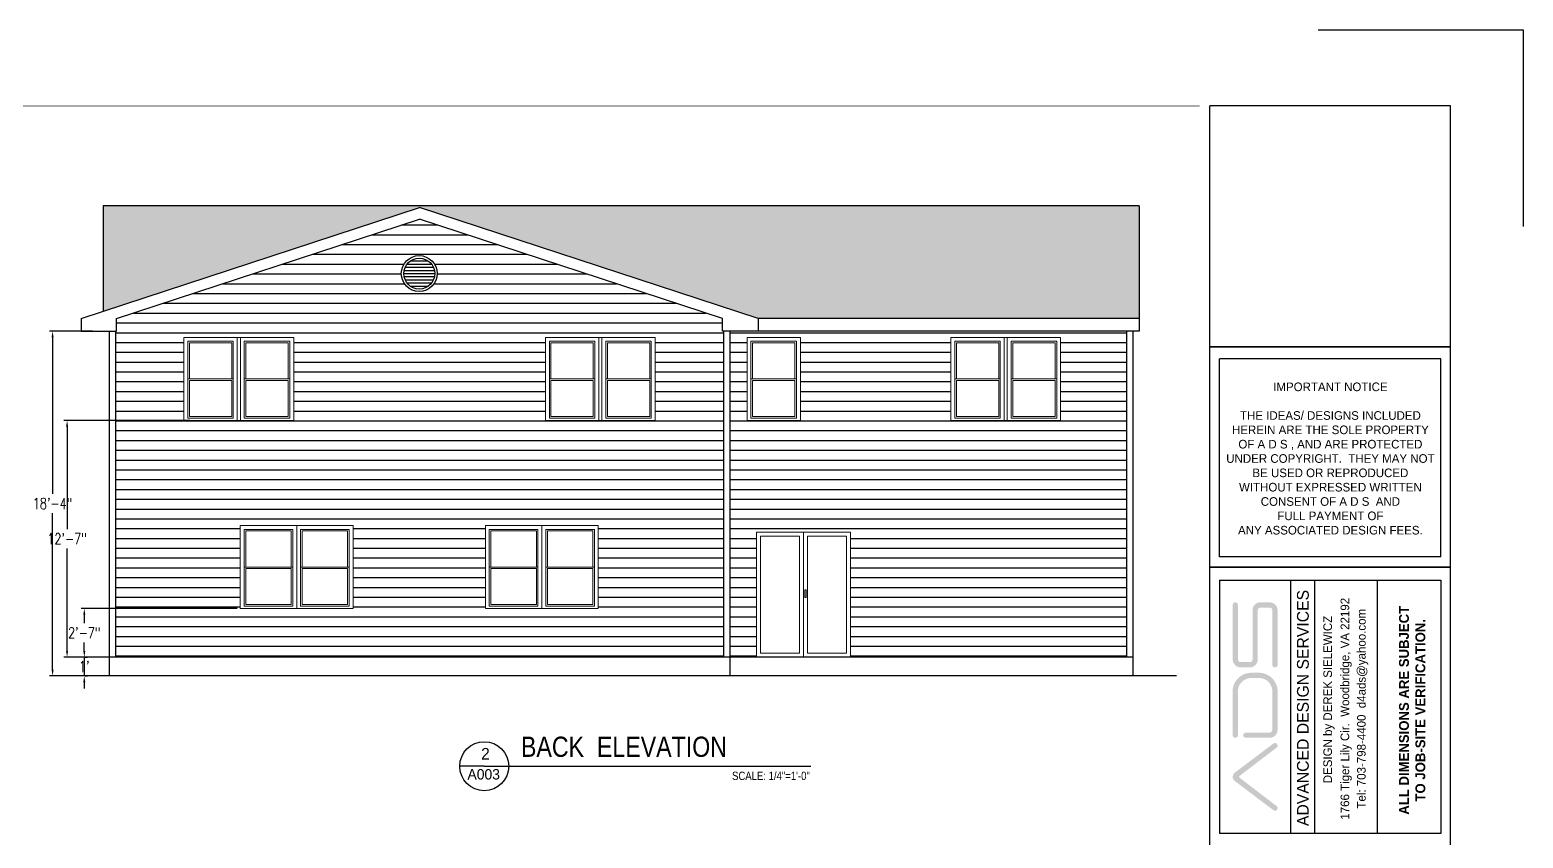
# Model space of a CAD drawing. Header units: inches. Extents: x 26998 to 46838, y -509 to 4343.
# Drawn here: x 35294 to 36247, y 3825 to 4340 of the extents above; entities that cross this region are included whole.
import ezdxf

# ---------------------------------------------------------------- set-up
doc = ezdxf.new("R2010")
doc.units = ezdxf.units.IN
doc.header["$LTSCALE"] = 0.5
doc.header["$MEASUREMENT"] = 0
doc.linetypes.add('DASHED', pattern=[0.75, 0.5, -0.25])
doc.layers.get('Defpoints').update_dxf_attribs({"color": 140})
doc.layers.add('A-Glaz', color=51, linetype='Continuous', lineweight=25)
doc.layers.add('Title Block', color=7, linetype='Continuous')
doc.styles.add('ARCH', font='arch.shx')
doc.styles.add('HS-DESIGN-PLAN', font='GOTHIC.TTF', dxfattribs={"height": 0.09375})
doc.styles.add('HS-DESIGN-TTLB', font='GOTHIC.TTF')
doc.styles.get("Standard").update_dxf_attribs({"font": 'romans.shx', "width": 0.75})
doc.dimstyles.new('STANDARD$0', dxfattribs={"dimscale": 0, "dimtxt": 3, "dimasz": 4, "dimexe": 4, "dimexo": 4, "dimgap": 1, "dimtad": 1, "dimdec": 0, "dimzin": 1, "dimdsep": 46, "dimlunit": 4, "dimtxsty": 'Standard', "dimblk1": 'OBLIQUE', "dimblk2": 'OBLIQUE', "dimsah": 1, "dimcen": 0, "dimdle": 2, "dimclrd": 8, "dimclre": 8, "dimclrt": 256, "dimadec": 5, "dimazin": 0, "dimtfac": 1, "dimtdec": 0, "dimtix": 1, "dimtmove": 2, "dimatfit": 3, "dimldrblk": 'OBLIQUE', "dimfxl": 1, "dimtolj": 1, "dimtzin": 3, "dimarcsym": 0})
pattern_1 = [(180, (26428.937, 2797.0696), (-4e-16, -6.25), [])]

# ---------------------------------------------------------------- blocks, each defined once
blk = doc.blocks.new('*D1143')
at = {"layer": 'Defpoints', "color": 0, "transparency": 16777216}
for p in [(35428.49, 3971.07), (35329.02, 3940.07), (35428.49, 3940.07)]:
    blk.add_point(p, dxfattribs=at)
at = {"layer": 'Title Block', "color": 3, "lineweight": -2, "transparency": 16777216}
for p, q in [((35426.49, 3971.07), (35327.02, 3971.07)), ((35329.02, 3967.07), (35329.02, 3961.74)), ((35329.02, 3944.07), (35329.02, 3949.4)), ((35426.49, 3940.07), (35327.02, 3940.07))]:
    blk.add_line(p, q, dxfattribs=at)
at = {"layer": 'Title Block', "color": 3, "transparency": 16777216}
for points in [[(35328.36, 3967.07), (35329.69, 3967.07), (35329.02, 3971.07)], [(35328.36, 3944.07), (35329.69, 3944.07), (35329.02, 3940.07)]]:
    blk.add_solid(points, dxfattribs=at)
at = {"layer": 'Title Block', "color": 3, "transparency": 16777216, "insert": (35329.02, 3955.57), "char_height": 7, "attachment_point": 5}
blk.add_mtext('\\A1;2\'-7"', dxfattribs=at)
blk = doc.blocks.new('*D1003')
at = {"layer": 'Defpoints', "color": 0, "transparency": 16777216}
for p in [(35398.4, 4091.07), (35318.04, 3940.07), (35398.4, 3940.07)]:
    blk.add_point(p, dxfattribs=at)
at = {"layer": 'Title Block', "color": 3, "lineweight": -2, "transparency": 16777216}
for p, q in [((35396.4, 4091.07), (35316.04, 4091.07)), ((35318.04, 4087.07), (35318.04, 4021.74)), ((35318.04, 3944.07), (35318.04, 4009.4)), ((35396.4, 3940.07), (35316.04, 3940.07))]:
    blk.add_line(p, q, dxfattribs=at)
at = {"layer": 'Title Block', "color": 3, "transparency": 16777216}
for points in [[(35317.37, 4087.07), (35318.71, 4087.07), (35318.04, 4091.07)], [(35317.37, 3944.07), (35318.71, 3944.07), (35318.04, 3940.07)]]:
    blk.add_solid(points, dxfattribs=at)
at = {"layer": 'Title Block', "color": 3, "transparency": 16777216, "insert": (35318.04, 4015.57), "char_height": 7, "attachment_point": 5}
blk.add_mtext('\\A1;12\'-7"', dxfattribs=at)
blk = doc.blocks.new('*D1144')
at = {"layer": 'Defpoints', "color": 0, "transparency": 16777216}
for p in [(35327.52, 3940.07), (35327.52, 3928.07), (35329.02, 3928.07)]:
    blk.add_point(p, dxfattribs=at)
at = {"layer": 'Title Block', "color": 3, "lineweight": -2, "transparency": 16777216}
for p, q in [((35329.02, 3944.07), (35329.02, 3948.07)), ((35329.02, 3940.07), (35329.02, 3928.07)), ((35329.52, 3940.07), (35331.02, 3940.07)), ((35329.52, 3928.07), (35331.02, 3928.07)), ((35329.02, 3924.07), (35329.02, 3920.07))]:
    blk.add_line(p, q, dxfattribs=at)
at = {"layer": 'Title Block', "color": 3, "transparency": 16777216}
for points in [[(35328.36, 3944.07), (35329.69, 3944.07), (35329.02, 3940.07)], [(35328.36, 3924.07), (35329.69, 3924.07), (35329.02, 3928.07)]]:
    blk.add_solid(points, dxfattribs=at)
at = {"layer": 'Title Block', "color": 3, "transparency": 16777216, "insert": (35329.02, 3934.07), "char_height": 7, "attachment_point": 5}
blk.add_mtext("\\A1;1'", dxfattribs=at)
blk = doc.blocks.new('*D1004')
at = {"layer": 'Defpoints', "color": 0, "transparency": 16777216}
for p in [(35336.27, 4148.07), (35308.8, 3928.07), (35338.8, 3928.07)]:
    blk.add_point(p, dxfattribs=at)
at = {"layer": 'Title Block', "color": 3, "lineweight": -2, "transparency": 16777216}
for p, q in [((35334.27, 4148.07), (35306.8, 4148.07)), ((35308.8, 4144.07), (35308.8, 4044.24)), ((35308.8, 3932.07), (35308.8, 4031.9)), ((35336.8, 3928.07), (35306.8, 3928.07))]:
    blk.add_line(p, q, dxfattribs=at)
at = {"layer": 'Title Block', "color": 3, "transparency": 16777216}
for points in [[(35308.13, 4144.07), (35309.46, 4144.07), (35308.8, 4148.07)], [(35308.13, 3932.07), (35309.46, 3932.07), (35308.8, 3928.07)]]:
    blk.add_solid(points, dxfattribs=at)
at = {"layer": 'Title Block', "color": 3, "transparency": 16777216, "insert": (35308.8, 4038.07), "char_height": 7, "attachment_point": 5}
blk.add_mtext('\\A1;18\'-4"', dxfattribs=at)

msp = doc.modelspace()

# ---------------------------------------------------------------- hatches: boundary and pattern name
h = msp.add_hatch()
h.set_pattern_fill('AR-RSHKE', color=15, scale=0.6)
h.set_pattern_definition([(0, (26429.337, 4156.676), (15.3, 7.2), [3.6, -3, 4.2, -1.8, 5.4, -2.4]), (0, (26432.937, 4156.976), (15.3, 7.2), [3, -11.4, 2.4, -3.6]), (0, (26440.137, 4156.226), (15.3, 7.2), [1.8, -18.6]), (90, (26429.337, 4156.676), (-5.1, 7.2), [6.9, -21.9]), (90, (26432.937, 4156.676), (-5.1, 7.2), [6.75, -22.05]), (90, (26435.937, 4156.676), (-5.1, 7.2), [6.3, -22.5]), (90, (26440.137, 4156.226), (-5.1, 7.2), [6.9, -21.9]), (90, (26441.937, 4156.226), (-5.1, 7.2), [6.9, -21.9]), (90, (26447.337, 4156.676), (-5.1, 7.2), [6.6, -22.2])])
h.paths.add_polyline_path([(35542.8883979, 4227.0403549), (35758.7883979, 4156.0707484), (36001.7883979, 4156.0707484), (36001.7883979, 4228.0707484), (35340.9883979, 4228.0707484), (35340.9883979, 4160.6727608)])
h = msp.add_hatch()
h.set_pattern_fill('ANSI31', color=256, scale=16, angle=135)
h.set_pattern_definition([(180, (22468.4385, -2375.184), (-2e-16, -2), [])])
h.paths.add_polyline_path([(35552.5444193, 4184.7796041, 1), (35532.835055, 4184.7796041, 1)])
at = {"layer": 'Title Block', "linetype": 'DASHED'}
h = msp.add_hatch(dxfattribs=at)
h.set_pattern_fill('ANSI31', color=253, scale=50, angle=135)
h.set_pattern_definition(pattern_1)
h.paths.add_polyline_path([(35736.7883979, 4148.0707484), (35736.1596711, 4148.0707484), (35736.1596711, 4156.0581846), (35542.8883979, 4219.5893852), (35349.6171247, 4156.0581846), (35349.6171247, 4148.0707484), (35348.9883979, 4148.0707484), (35348.9883979, 3940.0707484), (35736.7883979, 3940.0707484)])
h.paths.add_polyline_path([(35656.878763, 4024.0707484), (35656.878763, 3971.0707484), (35620.878763, 3971.0707484), (35584.878763, 3971.0707484), (35584.878763, 4024.0707484), (35620.878763, 4024.0707484)], flags=16)
h.paths.add_polyline_path([(35623.378763, 4021.5707484), (35654.378763, 4021.5707484), (35654.378763, 3997.5707484), (35654.378763, 3972.5707484), (35623.378763, 3972.5707484), (35623.378763, 3997.5707484)], flags=0)
h.paths.add_polyline_path([(35618.378763, 4021.5707484), (35618.378763, 3997.5707484), (35618.378763, 3972.5707484), (35587.378763, 3972.5707484), (35587.378763, 3997.5707484), (35587.378763, 4021.5707484)], flags=0)
h.paths.add_polyline_path([(35624.378763, 4020.5707484), (35653.378763, 4020.5707484), (35653.378763, 3997.5707484), (35624.378763, 3997.5707484)], flags=0)
h.paths.add_polyline_path([(35617.378763, 4020.5707484), (35617.378763, 3997.5707484), (35588.378763, 3997.5707484), (35588.378763, 4020.5707484)], flags=0)
h.paths.add_polyline_path([(35623.2007551, 4091.0707484), (35623.2007551, 4144.0707484), (35657.2007551, 4144.0707484), (35659.2007551, 4144.0707484), (35693.2007551, 4144.0707484), (35693.2007551, 4091.0707484), (35659.2007551, 4091.0707484), (35657.2007551, 4091.0707484)], flags=16)
h.paths.add_polyline_path([(35625.7007551, 4092.5707484), (35625.7007551, 4117.5707484), (35625.7007551, 4141.5707484), (35654.7007551, 4141.5707484), (35654.7007551, 4117.5707484), (35654.7007551, 4092.5707484)], flags=0)
h.paths.add_polyline_path([(35626.7007551, 4093.5707484), (35626.7007551, 4116.5707484), (35653.7007551, 4116.5707484), (35653.7007551, 4093.5707484)], flags=0)
h.paths.add_polyline_path([(35624.378763, 3996.5707484), (35653.378763, 3996.5707484), (35653.378763, 3973.5707484), (35624.378763, 3973.5707484)], flags=0)
h.paths.add_polyline_path([(35617.378763, 3996.5707484), (35617.378763, 3973.5707484), (35588.378763, 3973.5707484), (35588.378763, 3996.5707484)], flags=0)
h.paths.add_polyline_path([(35661.7007551, 4092.5707484), (35661.7007551, 4117.5707484), (35661.7007551, 4141.5707484), (35690.7007551, 4141.5707484), (35690.7007551, 4117.5707484), (35690.7007551, 4092.5707484)], flags=0)
h.paths.add_polyline_path([(35662.7007551, 4093.5707484), (35662.7007551, 4116.5707484), (35689.7007551, 4116.5707484), (35689.7007551, 4093.5707484)], flags=0)
h.paths.add_polyline_path([(35626.7007551, 4117.5707484), (35626.7007551, 4140.5707484), (35653.7007551, 4140.5707484), (35653.7007551, 4117.5707484)], flags=0)
h.paths.add_polyline_path([(35662.7007551, 4117.5707484), (35662.7007551, 4140.5707484), (35689.7007551, 4140.5707484), (35689.7007551, 4117.5707484)], flags=0)
h.paths.add_polyline_path([(35500.4883979, 4024.0707484), (35500.4883979, 3971.0707484), (35464.4883979, 3971.0707484), (35428.4883979, 3971.0707484), (35428.4883979, 4024.0707484), (35464.4883979, 4024.0707484)], flags=16)
h.paths.add_polyline_path([(35497.9883979, 4021.5707484), (35497.9883979, 3997.5707484), (35497.9883979, 3972.5707484), (35466.9883979, 3972.5707484), (35466.9883979, 3997.5707484), (35466.9883979, 4021.5707484)], flags=0)
h.paths.add_polyline_path([(35496.9883979, 4020.5707484), (35496.9883979, 3997.5707484), (35467.9883979, 3997.5707484), (35467.9883979, 4020.5707484)], flags=0)
h.paths.add_polyline_path([(35496.9883979, 3996.5707484), (35496.9883979, 3973.5707484), (35467.9883979, 3973.5707484), (35467.9883979, 3996.5707484)], flags=0)
h.paths.add_polyline_path([(35531.235055, 4184.7796041, -1), (35554.1444193, 4184.7796041, -1)], flags=16)
h.paths.add_polyline_path([(35532.835055, 4184.7796041, -1), (35552.5444193, 4184.7796041, -1)], flags=0)
h.paths.add_polyline_path([(35461.9883979, 4021.5707484), (35461.9883979, 3997.5707484), (35461.9883979, 3972.5707484), (35430.9883979, 3972.5707484), (35430.9883979, 3997.5707484), (35430.9883979, 4021.5707484)], flags=0)
h.paths.add_polyline_path([(35460.9883979, 4020.5707484), (35460.9883979, 3997.5707484), (35431.9883979, 3997.5707484), (35431.9883979, 4020.5707484)], flags=0)
h.paths.add_polyline_path([(35462.5760407, 4091.0707484), (35428.5760407, 4091.0707484), (35426.5760407, 4091.0707484), (35392.5760407, 4091.0707484), (35392.5760407, 4144.0707484), (35426.5760407, 4144.0707484), (35428.5760407, 4144.0707484), (35462.5760407, 4144.0707484)], flags=16)
h.paths.add_polyline_path([(35460.0760407, 4092.5707484), (35431.0760407, 4092.5707484), (35431.0760407, 4117.5707484), (35431.0760407, 4141.5707484), (35460.0760407, 4141.5707484), (35460.0760407, 4117.5707484)], flags=0)
h.paths.add_polyline_path([(35459.0760407, 4093.5707484), (35432.0760407, 4093.5707484), (35432.0760407, 4116.5707484), (35459.0760407, 4116.5707484)], flags=0)
h.paths.add_polyline_path([(35460.9883979, 3996.5707484), (35460.9883979, 3973.5707484), (35431.9883979, 3973.5707484), (35431.9883979, 3996.5707484)], flags=0)
h.paths.add_polyline_path([(35432.0760407, 4117.5707484), (35432.0760407, 4140.5707484), (35459.0760407, 4140.5707484), (35459.0760407, 4117.5707484)], flags=0)
h.paths.add_polyline_path([(35424.0760407, 4092.5707484), (35395.0760407, 4092.5707484), (35395.0760407, 4117.5707484), (35395.0760407, 4141.5707484), (35424.0760407, 4141.5707484), (35424.0760407, 4117.5707484)], flags=0)
h.paths.add_polyline_path([(35423.0760407, 4093.5707484), (35396.0760407, 4093.5707484), (35396.0760407, 4116.5707484), (35423.0760407, 4116.5707484)], flags=0)
h.paths.add_polyline_path([(35396.0760407, 4117.5707484), (35396.0760407, 4140.5707484), (35423.0760407, 4140.5707484), (35423.0760407, 4117.5707484)], flags=0)
h = msp.add_hatch(dxfattribs=at)
h.set_pattern_fill('ANSI31', color=253, scale=50, angle=135)
h.set_pattern_definition(pattern_1)
h.paths.add_polyline_path([(35993.7883979, 4148.0707484), (35758.7883979, 4148.0707484), (35740.7883979, 4148.0707484), (35740.7883979, 4048.0707484), (35740.7883979, 3940.0707484), (35757.7883979, 3940.0707484), (35757.7883979, 4019.7483682), (35787.7883979, 4019.7483682), (35817.7883979, 4019.7483682), (35817.7883979, 3940.0707484), (35993.7883979, 3940.0707484)])
h.paths.add_polyline_path([(35881.7883979, 4091.0707484), (35881.7883979, 4144.0707484), (35915.7883979, 4144.0707484), (35917.7883979, 4144.0707484), (35951.7883979, 4144.0707484), (35951.7883979, 4091.0707484), (35917.7883979, 4091.0707484), (35915.7883979, 4091.0707484)], flags=16)
h.paths.add_polyline_path([(35884.2883979, 4092.5707484), (35884.2883979, 4117.5707484), (35884.2883979, 4141.5707484), (35913.2883979, 4141.5707484), (35913.2883979, 4117.5707484), (35913.2883979, 4092.5707484)], flags=0)
h.paths.add_polyline_path([(35885.2883979, 4093.5707484), (35885.2883979, 4116.5707484), (35912.2883979, 4116.5707484), (35912.2883979, 4093.5707484)], flags=0)
h.paths.add_polyline_path([(35920.2883979, 4092.5707484), (35920.2883979, 4117.5707484), (35920.2883979, 4141.5707484), (35949.2883979, 4141.5707484), (35949.2883979, 4117.5707484), (35949.2883979, 4092.5707484)], flags=0)
h.paths.add_polyline_path([(35921.2883979, 4093.5707484), (35921.2883979, 4116.5707484), (35948.2883979, 4116.5707484), (35948.2883979, 4093.5707484)], flags=0)
h.paths.add_polyline_path([(35885.2883979, 4117.5707484), (35885.2883979, 4140.5707484), (35912.2883979, 4140.5707484), (35912.2883979, 4117.5707484)], flags=0)
h.paths.add_polyline_path([(35921.2883979, 4117.5707484), (35921.2883979, 4140.5707484), (35948.2883979, 4140.5707484), (35948.2883979, 4117.5707484)], flags=0)
h.paths.add_polyline_path([(35785.7883979, 4091.0707484), (35751.7883979, 4091.0707484), (35751.7883979, 4144.0707484), (35785.7883979, 4144.0707484)], flags=16)
h.paths.add_polyline_path([(35783.2883979, 4092.5707484), (35754.2883979, 4092.5707484), (35754.2883979, 4117.5707484), (35754.2883979, 4141.5707484), (35783.2883979, 4141.5707484), (35783.2883979, 4117.5707484)], flags=0)
h.paths.add_polyline_path([(35782.2883979, 4093.5707484), (35755.2883979, 4093.5707484), (35755.2883979, 4116.5707484), (35782.2883979, 4116.5707484)], flags=0)
h.paths.add_polyline_path([(35755.2883979, 4117.5707484), (35755.2883979, 4140.5707484), (35782.2883979, 4140.5707484), (35782.2883979, 4117.5707484)], flags=0)
at = {"layer": 'Title Block'}
h = msp.add_hatch(color=256, dxfattribs=at)
h.paths.add_polyline_path([(36089.4782767, 3882.2702663, 0.1912949762), (36090.1462568, 3883.3052721), (36090.1462568, 3883.9523184, 0.1065363828), (36089.8676629, 3884.597938, 0.1989123674), (36088.7844716, 3885.2747076), (36088.2337963, 3885.2747076, 0.1139636446), (36087.5399912, 3884.9873242), (36062.9602179, 3866.409196, 0.5149988252), (36062.9602179, 3860.9750802), (36087.5399912, 3842.396952, 0.1139636446), (36088.2337963, 3842.1095685), (36088.7844716, 3842.1095685, 0.1989123674), (36089.8676629, 3842.7863382, 0.1065363829), (36090.1462568, 3843.4319578), (36090.1462568, 3844.0790041, 0.1912949762), (36089.4782767, 3845.1140099), (36066.0638488, 3862.9984788, -0.5343557179), (36066.0638488, 3864.3857974)])
h.paths.add_polyline_path([(36085.1399062, 3888.6122747, 0.4142135624), (36090.1462568, 3893.6186254), (36090.1462568, 3916.7583619, 0.440849221), (36078.464772, 3930.1086303), (36073.2424211, 3930.1086303, 0.440849221), (36061.5609363, 3916.7583619), (36061.5609363, 3890.2810583, 0.4142135624), (36063.2297198, 3888.6122747, 0.4142135624), (36064.8985034, 3890.2810583), (36064.8985034, 3916.7583619, -0.4500136067), (36073.2424211, 3926.7710632), (36078.464772, 3926.7710632, -0.4500136067), (36086.8086897, 3916.7583619), (36086.8086897, 3893.6186254, -0.4142135624), (36085.1399062, 3891.9498418), (36069.904854, 3891.9498418, 0.4142135624), (36068.2360705, 3890.2810583, 0.4142135624), (36069.904854, 3888.6122747)])
h.paths.add_polyline_path([(36074.184813, 3938.5503304, -0.4142135624), (36072.5160295, 3936.8815469), (36066.5672869, 3936.8815469, -0.4142135624), (36064.8985034, 3938.5503304), (36064.8985034, 3973.3715518, 0.4142135624), (36063.2297198, 3975.0403354, 0.4142135624), (36061.5609363, 3973.3715518), (36061.5609363, 3938.5503304, 0.4142135624), (36066.5672869, 3933.5439798), (36072.5160295, 3933.5439798, 0.4142135624), (36077.5223801, 3938.5503304), (36077.5223801, 3970.0339847, -0.4142135624), (36079.1911636, 3971.7027683), (36085.1399062, 3971.7027683, -0.4142135624), (36086.8086897, 3970.0339847), (36086.8086897, 3935.2127634, 0.4142135624), (36088.4774733, 3933.5439798, 0.4142135624), (36090.1462568, 3935.2127634), (36090.1462568, 3970.0339847, 0.4142135624), (36085.1399062, 3975.0403354), (36079.1911636, 3975.0403354, 0.4142135624), (36074.184813, 3970.0339847)])
h = msp.add_hatch(color=256, dxfattribs=at)
h.paths.add_polyline_path([(36089.4782767, 3882.2702663, 0.1912949762), (36090.1462568, 3883.3052721), (36090.1462568, 3883.9523184, 0.1065363828), (36089.8676629, 3884.597938, 0.1989123674), (36088.7844716, 3885.2747076), (36088.2337963, 3885.2747076, 0.1139636446), (36087.5399912, 3884.9873242), (36062.9602179, 3866.409196, 0.5149988252), (36062.9602179, 3860.9750802), (36087.5399912, 3842.396952, 0.1139636446), (36088.2337963, 3842.1095685), (36088.7844716, 3842.1095685, 0.1989123674), (36089.8676629, 3842.7863382, 0.1065363829), (36090.1462568, 3843.4319578), (36090.1462568, 3844.0790041, 0.1912949762), (36089.4782767, 3845.1140099), (36066.0638488, 3862.9984788, -0.5343557179), (36066.0638488, 3864.3857974)])
h.paths.add_polyline_path([(36085.1399062, 3888.6122747, 0.4142135624), (36090.1462568, 3893.6186254), (36090.1462568, 3916.7583619, 0.440849221), (36078.464772, 3930.1086303), (36073.2424211, 3930.1086303, 0.440849221), (36061.5609363, 3916.7583619), (36061.5609363, 3890.2810583, 0.4142135624), (36063.2297198, 3888.6122747, 0.4142135624), (36064.8985034, 3890.2810583), (36064.8985034, 3916.7583619, -0.4500136067), (36073.2424211, 3926.7710632), (36078.464772, 3926.7710632, -0.4500136067), (36086.8086897, 3916.7583619), (36086.8086897, 3893.6186254, -0.4142135624), (36085.1399062, 3891.9498418), (36069.904854, 3891.9498418, 0.4142135624), (36068.2360705, 3890.2810583, 0.4142135624), (36069.904854, 3888.6122747)])
h.paths.add_polyline_path([(36074.184813, 3938.5503304, -0.4142135624), (36072.5160295, 3936.8815469), (36066.5672869, 3936.8815469, -0.4142135624), (36064.8985034, 3938.5503304), (36064.8985034, 3973.3715518, 0.4142135624), (36063.2297198, 3975.0403354, 0.4142135624), (36061.5609363, 3973.3715518), (36061.5609363, 3938.5503304, 0.4142135624), (36066.5672869, 3933.5439798), (36072.5160295, 3933.5439798, 0.4142135624), (36077.5223801, 3938.5503304), (36077.5223801, 3970.0339847, -0.4142135624), (36079.1911636, 3971.7027683), (36085.1399062, 3971.7027683, -0.4142135624), (36086.8086897, 3970.0339847), (36086.8086897, 3935.2127634, 0.4142135624), (36088.4774733, 3933.5439798, 0.4142135624), (36090.1462568, 3935.2127634), (36090.1462568, 3970.0339847, 0.4142135624), (36085.1399062, 3975.0403354), (36079.1911636, 3975.0403354, 0.4142135624), (36074.184813, 3970.0339847)])

# ---------------------------------------------------------------- linework, layer by layer
for p, q in [((35326.9883979, 4156.0707484), (35542.8883979, 4227.0403549)), ((36001.7883979, 4228.0707484), (35340.9883979, 4228.0707484)), ((35340.9883979, 4228.0707484), (35340.9883979, 4160.6727608)), ((35349.6171247, 4156.0581846), (35542.8883979, 4219.5893852)), ((35758.7883979, 4156.0707484), (35542.8883979, 4227.0403549)), ((35736.1596711, 4156.0581846), (35542.8883979, 4219.5893852)), ((36001.7883979, 4228.0707484), (36001.7883979, 4148.0707484)), ((35326.9883979, 4156.0707484), (35326.9883979, 4148.0707484)), ((35349.6171247, 4148.0707484), (35349.6171247, 4156.0456208)), ((35736.1596711, 4148.0707484), (35736.1596711, 4156.0456208)), ((36001.7883979, 4156.0707484), (35758.7883979, 4156.0707484)), ((35758.7883979, 4156.0707484), (35758.7883979, 4148.0707484)), ((35326.9883979, 4148.0707484), (35349.6171247, 4148.0707484)), ((35344.9883979, 4148.0707484), (35344.9883979, 3928.0707484)), ((35348.9883979, 4148.0707484), (35348.9883979, 3940.0707484)), ((35758.7883979, 4148.0707484), (35736.1596711, 4148.0707484)), ((35736.7883979, 4148.0707484), (35736.7883979, 3940.0707484)), ((35740.7883979, 4148.0707484), (35740.7883979, 3928.0707484)), ((35740.7883979, 4148.0707484), (35740.7883979, 4048.0707484)), ((36001.7883979, 4148.0707484), (35758.7883979, 4148.0707484)), ((35993.7883979, 4148.0707484), (35993.7883979, 3940.0707484)), ((35997.7883979, 4148.0707484), (35997.7883979, 3928.0707484)), ((35997.7883979, 3940.0707484), (35344.9883979, 3940.0707484)), ((36025.7858748, 3928.0707484), (35324.4873386, 3928.0707484)), ((35584.1607005, 3870.4795961), (35568.530312, 3870.4795961)), ((35584.1607005, 3870.4795961), (35568.530312, 3870.4795961)), ((35584.1607005, 3870.4795961), (35792.356867, 3870.4795961)), ((35584.1607005, 3870.4795961), (35792.356867, 3870.4795961))]:
    msp.add_line(p, q)
msp.add_lwpolyline([(34545.483428, 4291.6919129, 0.5, 0.5, 0), (36040.5426627, 4291.6919129, 0, 0, 0), (36040.5426627, 3165.2426914, 0.5, 0.5, 0), (34545.483428, 3165.2426914, 0.5, 0.5, 0)], format="xyseb")
for centre, radius in [((35542.6897371, 4184.7796041), 11.4546822), ((35542.6897371, 4184.7796041), 9.8546822), ((35584.1607005, 3870.4795961), 15.6303885), ((35584.1607005, 3870.4795961), 15.6303885)]:
    msp.add_circle(centre, radius)
at = {"layer": 'A-Glaz', "lineweight": 9}
for p, q in [((35426.5760407, 4144.0707484), (35392.5760407, 4144.0707484)), ((35392.5760407, 4144.0707484), (35426.5760407, 4144.0707484)), ((35392.5760407, 4144.0707484), (35426.5760407, 4144.0707484)), ((35392.5760407, 4091.0707484), (35392.5760407, 4144.0707484)), ((35426.5760407, 4144.0707484), (35426.5760407, 4091.0707484)), ((35426.5760407, 4144.0707484), (35428.5760407, 4144.0707484)), ((35462.5760407, 4144.0707484), (35428.5760407, 4144.0707484)), ((35428.5760407, 4144.0707484), (35462.5760407, 4144.0707484)), ((35428.5760407, 4144.0707484), (35462.5760407, 4144.0707484)), ((35428.5760407, 4091.0707484), (35428.5760407, 4144.0707484)), ((35462.5760407, 4144.0707484), (35462.5760407, 4091.0707484)), ((35657.2007551, 4144.0707484), (35623.2007551, 4144.0707484)), ((35623.2007551, 4144.0707484), (35657.2007551, 4144.0707484)), ((35623.2007551, 4144.0707484), (35657.2007551, 4144.0707484)), ((35623.2007551, 4091.0707484), (35623.2007551, 4144.0707484)), ((35657.2007551, 4144.0707484), (35657.2007551, 4091.0707484)), ((35657.2007551, 4144.0707484), (35659.2007551, 4144.0707484)), ((35693.2007551, 4144.0707484), (35659.2007551, 4144.0707484)), ((35659.2007551, 4144.0707484), (35693.2007551, 4144.0707484)), ((35659.2007551, 4144.0707484), (35693.2007551, 4144.0707484)), ((35659.2007551, 4091.0707484), (35659.2007551, 4144.0707484)), ((35693.2007551, 4144.0707484), (35693.2007551, 4091.0707484)), ((35785.7883979, 4144.0707484), (35751.7883979, 4144.0707484)), ((35751.7883979, 4144.0707484), (35785.7883979, 4144.0707484)), ((35751.7883979, 4144.0707484), (35785.7883979, 4144.0707484)), ((35751.7883979, 4091.0707484), (35751.7883979, 4144.0707484)), ((35785.7883979, 4144.0707484), (35785.7883979, 4091.0707484)), ((35915.7883979, 4144.0707484), (35881.7883979, 4144.0707484)), ((35881.7883979, 4144.0707484), (35915.7883979, 4144.0707484)), ((35881.7883979, 4144.0707484), (35915.7883979, 4144.0707484)), ((35881.7883979, 4091.0707484), (35881.7883979, 4144.0707484)), ((35915.7883979, 4144.0707484), (35915.7883979, 4091.0707484)), ((35915.7883979, 4144.0707484), (35917.7883979, 4144.0707484)), ((35951.7883979, 4144.0707484), (35917.7883979, 4144.0707484)), ((35917.7883979, 4144.0707484), (35951.7883979, 4144.0707484)), ((35917.7883979, 4144.0707484), (35951.7883979, 4144.0707484)), ((35917.7883979, 4091.0707484), (35917.7883979, 4144.0707484)), ((35951.7883979, 4144.0707484), (35951.7883979, 4091.0707484)), ((35424.0760407, 4141.5707484), (35395.0760407, 4141.5707484)), ((35395.0760407, 4117.5707484), (35395.0760407, 4141.5707484)), ((35396.0760407, 4140.5707484), (35396.0760407, 4117.5707484)), ((35396.0760407, 4140.5707484), (35423.0760407, 4140.5707484)), ((35423.0760407, 4140.5707484), (35423.0760407, 4117.5707484)), ((35424.0760407, 4117.5707484), (35424.0760407, 4141.5707484)), ((35460.0760407, 4141.5707484), (35431.0760407, 4141.5707484)), ((35431.0760407, 4117.5707484), (35431.0760407, 4141.5707484)), ((35432.0760407, 4140.5707484), (35432.0760407, 4117.5707484)), ((35432.0760407, 4140.5707484), (35459.0760407, 4140.5707484)), ((35459.0760407, 4140.5707484), (35459.0760407, 4117.5707484)), ((35460.0760407, 4117.5707484), (35460.0760407, 4141.5707484)), ((35654.7007551, 4141.5707484), (35625.7007551, 4141.5707484)), ((35625.7007551, 4117.5707484), (35625.7007551, 4141.5707484)), ((35626.7007551, 4140.5707484), (35626.7007551, 4117.5707484)), ((35626.7007551, 4140.5707484), (35653.7007551, 4140.5707484)), ((35653.7007551, 4140.5707484), (35653.7007551, 4117.5707484)), ((35654.7007551, 4117.5707484), (35654.7007551, 4141.5707484)), ((35690.7007551, 4141.5707484), (35661.7007551, 4141.5707484)), ((35661.7007551, 4117.5707484), (35661.7007551, 4141.5707484)), ((35662.7007551, 4140.5707484), (35662.7007551, 4117.5707484)), ((35662.7007551, 4140.5707484), (35689.7007551, 4140.5707484)), ((35689.7007551, 4140.5707484), (35689.7007551, 4117.5707484)), ((35690.7007551, 4117.5707484), (35690.7007551, 4141.5707484)), ((35783.2883979, 4141.5707484), (35754.2883979, 4141.5707484)), ((35754.2883979, 4117.5707484), (35754.2883979, 4141.5707484)), ((35755.2883979, 4140.5707484), (35755.2883979, 4117.5707484)), ((35755.2883979, 4140.5707484), (35782.2883979, 4140.5707484)), ((35782.2883979, 4140.5707484), (35782.2883979, 4117.5707484)), ((35783.2883979, 4117.5707484), (35783.2883979, 4141.5707484)), ((35913.2883979, 4141.5707484), (35884.2883979, 4141.5707484)), ((35884.2883979, 4117.5707484), (35884.2883979, 4141.5707484)), ((35885.2883979, 4140.5707484), (35885.2883979, 4117.5707484)), ((35885.2883979, 4140.5707484), (35912.2883979, 4140.5707484)), ((35912.2883979, 4140.5707484), (35912.2883979, 4117.5707484)), ((35913.2883979, 4117.5707484), (35913.2883979, 4141.5707484)), ((35949.2883979, 4141.5707484), (35920.2883979, 4141.5707484)), ((35920.2883979, 4117.5707484), (35920.2883979, 4141.5707484)), ((35921.2883979, 4140.5707484), (35921.2883979, 4117.5707484)), ((35921.2883979, 4140.5707484), (35948.2883979, 4140.5707484)), ((35948.2883979, 4140.5707484), (35948.2883979, 4117.5707484)), ((35949.2883979, 4117.5707484), (35949.2883979, 4141.5707484)), ((35395.0760407, 4117.5707484), (35395.0760407, 4092.5707484)), ((35395.0760407, 4117.5707484), (35424.0760407, 4117.5707484)), ((35396.0760407, 4116.5707484), (35396.0760407, 4093.5707484)), ((35396.0760407, 4116.5707484), (35423.0760407, 4116.5707484)), ((35423.0760407, 4093.5707484), (35423.0760407, 4116.5707484)), ((35424.0760407, 4092.5707484), (35424.0760407, 4117.5707484)), ((35431.0760407, 4117.5707484), (35431.0760407, 4092.5707484)), ((35431.0760407, 4117.5707484), (35460.0760407, 4117.5707484)), ((35432.0760407, 4116.5707484), (35432.0760407, 4093.5707484)), ((35432.0760407, 4116.5707484), (35459.0760407, 4116.5707484)), ((35459.0760407, 4093.5707484), (35459.0760407, 4116.5707484)), ((35460.0760407, 4092.5707484), (35460.0760407, 4117.5707484)), ((35625.7007551, 4117.5707484), (35625.7007551, 4092.5707484)), ((35625.7007551, 4117.5707484), (35654.7007551, 4117.5707484)), ((35626.7007551, 4116.5707484), (35626.7007551, 4093.5707484)), ((35626.7007551, 4116.5707484), (35653.7007551, 4116.5707484)), ((35653.7007551, 4093.5707484), (35653.7007551, 4116.5707484)), ((35654.7007551, 4092.5707484), (35654.7007551, 4117.5707484)), ((35661.7007551, 4117.5707484), (35661.7007551, 4092.5707484)), ((35661.7007551, 4117.5707484), (35690.7007551, 4117.5707484)), ((35662.7007551, 4116.5707484), (35662.7007551, 4093.5707484)), ((35662.7007551, 4116.5707484), (35689.7007551, 4116.5707484)), ((35689.7007551, 4093.5707484), (35689.7007551, 4116.5707484)), ((35690.7007551, 4092.5707484), (35690.7007551, 4117.5707484)), ((35754.2883979, 4117.5707484), (35754.2883979, 4092.5707484)), ((35754.2883979, 4117.5707484), (35783.2883979, 4117.5707484)), ((35755.2883979, 4116.5707484), (35755.2883979, 4093.5707484)), ((35755.2883979, 4116.5707484), (35782.2883979, 4116.5707484)), ((35782.2883979, 4093.5707484), (35782.2883979, 4116.5707484)), ((35783.2883979, 4092.5707484), (35783.2883979, 4117.5707484)), ((35884.2883979, 4117.5707484), (35884.2883979, 4092.5707484)), ((35884.2883979, 4117.5707484), (35913.2883979, 4117.5707484)), ((35885.2883979, 4116.5707484), (35885.2883979, 4093.5707484)), ((35885.2883979, 4116.5707484), (35912.2883979, 4116.5707484)), ((35912.2883979, 4093.5707484), (35912.2883979, 4116.5707484)), ((35913.2883979, 4092.5707484), (35913.2883979, 4117.5707484)), ((35920.2883979, 4117.5707484), (35920.2883979, 4092.5707484)), ((35920.2883979, 4117.5707484), (35949.2883979, 4117.5707484)), ((35921.2883979, 4116.5707484), (35921.2883979, 4093.5707484)), ((35921.2883979, 4116.5707484), (35948.2883979, 4116.5707484)), ((35948.2883979, 4093.5707484), (35948.2883979, 4116.5707484)), ((35949.2883979, 4092.5707484), (35949.2883979, 4117.5707484)), ((35392.5760407, 4091.0707484), (35426.5760407, 4091.0707484)), ((35426.5760407, 4091.0707484), (35392.5760407, 4091.0707484)), ((35392.5760407, 4091.0707484), (35426.5760407, 4091.0707484)), ((35426.5760407, 4091.0707484), (35392.5760407, 4091.0707484)), ((35395.0760407, 4092.5707484), (35424.0760407, 4092.5707484)), ((35396.0760407, 4093.5707484), (35423.0760407, 4093.5707484)), ((35426.5760407, 4091.0707484), (35428.5760407, 4091.0707484)), ((35428.5760407, 4091.0707484), (35462.5760407, 4091.0707484)), ((35462.5760407, 4091.0707484), (35428.5760407, 4091.0707484)), ((35428.5760407, 4091.0707484), (35462.5760407, 4091.0707484)), ((35462.5760407, 4091.0707484), (35428.5760407, 4091.0707484)), ((35431.0760407, 4092.5707484), (35460.0760407, 4092.5707484)), ((35432.0760407, 4093.5707484), (35459.0760407, 4093.5707484)), ((35623.2007551, 4091.0707484), (35657.2007551, 4091.0707484)), ((35657.2007551, 4091.0707484), (35623.2007551, 4091.0707484)), ((35623.2007551, 4091.0707484), (35657.2007551, 4091.0707484)), ((35657.2007551, 4091.0707484), (35623.2007551, 4091.0707484)), ((35625.7007551, 4092.5707484), (35654.7007551, 4092.5707484)), ((35626.7007551, 4093.5707484), (35653.7007551, 4093.5707484)), ((35657.2007551, 4091.0707484), (35659.2007551, 4091.0707484)), ((35659.2007551, 4091.0707484), (35693.2007551, 4091.0707484)), ((35693.2007551, 4091.0707484), (35659.2007551, 4091.0707484)), ((35659.2007551, 4091.0707484), (35693.2007551, 4091.0707484)), ((35693.2007551, 4091.0707484), (35659.2007551, 4091.0707484)), ((35661.7007551, 4092.5707484), (35690.7007551, 4092.5707484)), ((35662.7007551, 4093.5707484), (35689.7007551, 4093.5707484)), ((35751.7883979, 4091.0707484), (35785.7883979, 4091.0707484)), ((35785.7883979, 4091.0707484), (35751.7883979, 4091.0707484)), ((35751.7883979, 4091.0707484), (35785.7883979, 4091.0707484)), ((35785.7883979, 4091.0707484), (35751.7883979, 4091.0707484)), ((35754.2883979, 4092.5707484), (35783.2883979, 4092.5707484)), ((35755.2883979, 4093.5707484), (35782.2883979, 4093.5707484)), ((35881.7883979, 4091.0707484), (35915.7883979, 4091.0707484)), ((35915.7883979, 4091.0707484), (35881.7883979, 4091.0707484)), ((35881.7883979, 4091.0707484), (35915.7883979, 4091.0707484)), ((35915.7883979, 4091.0707484), (35881.7883979, 4091.0707484)), ((35884.2883979, 4092.5707484), (35913.2883979, 4092.5707484)), ((35885.2883979, 4093.5707484), (35912.2883979, 4093.5707484)), ((35915.7883979, 4091.0707484), (35917.7883979, 4091.0707484)), ((35917.7883979, 4091.0707484), (35951.7883979, 4091.0707484)), ((35951.7883979, 4091.0707484), (35917.7883979, 4091.0707484)), ((35917.7883979, 4091.0707484), (35951.7883979, 4091.0707484)), ((35951.7883979, 4091.0707484), (35917.7883979, 4091.0707484)), ((35920.2883979, 4092.5707484), (35949.2883979, 4092.5707484)), ((35921.2883979, 4093.5707484), (35948.2883979, 4093.5707484)), ((35464.4883979, 4024.0707484), (35428.4883979, 4024.0707484)), ((35428.4883979, 4024.0707484), (35464.4883979, 4024.0707484)), ((35428.4883979, 4024.0707484), (35464.4883979, 4024.0707484)), ((35428.4883979, 3971.0707484), (35428.4883979, 4024.0707484)), ((35461.9883979, 4021.5707484), (35430.9883979, 4021.5707484)), ((35430.9883979, 3997.5707484), (35430.9883979, 4021.5707484)), ((35431.9883979, 4020.5707484), (35431.9883979, 3997.5707484)), ((35431.9883979, 4020.5707484), (35460.9883979, 4020.5707484)), ((35460.9883979, 4020.5707484), (35460.9883979, 3997.5707484)), ((35461.9883979, 3997.5707484), (35461.9883979, 4021.5707484)), ((35500.4883979, 4024.0707484), (35464.4883979, 4024.0707484)), ((35464.4883979, 4024.0707484), (35500.4883979, 4024.0707484)), ((35464.4883979, 4024.0707484), (35500.4883979, 4024.0707484)), ((35464.4883979, 3971.0707484), (35464.4883979, 4024.0707484)), ((35464.4883979, 4024.0707484), (35464.4883979, 3971.0707484)), ((35497.9883979, 4021.5707484), (35466.9883979, 4021.5707484)), ((35466.9883979, 3997.5707484), (35466.9883979, 4021.5707484)), ((35467.9883979, 4020.5707484), (35467.9883979, 3997.5707484)), ((35467.9883979, 4020.5707484), (35496.9883979, 4020.5707484)), ((35496.9883979, 4020.5707484), (35496.9883979, 3997.5707484)), ((35497.9883979, 3997.5707484), (35497.9883979, 4021.5707484)), ((35500.4883979, 4024.0707484), (35500.4883979, 3971.0707484)), ((35620.878763, 4024.0707484), (35584.878763, 4024.0707484)), ((35584.878763, 4024.0707484), (35620.878763, 4024.0707484)), ((35584.878763, 4024.0707484), (35620.878763, 4024.0707484)), ((35584.878763, 3971.0707484), (35584.878763, 4024.0707484)), ((35618.378763, 4021.5707484), (35587.378763, 4021.5707484)), ((35587.378763, 3997.5707484), (35587.378763, 4021.5707484)), ((35588.378763, 4020.5707484), (35588.378763, 3997.5707484)), ((35588.378763, 4020.5707484), (35617.378763, 4020.5707484)), ((35617.378763, 4020.5707484), (35617.378763, 3997.5707484)), ((35618.378763, 3997.5707484), (35618.378763, 4021.5707484)), ((35656.878763, 4024.0707484), (35620.878763, 4024.0707484)), ((35620.878763, 4024.0707484), (35656.878763, 4024.0707484)), ((35620.878763, 4024.0707484), (35656.878763, 4024.0707484)), ((35620.878763, 3971.0707484), (35620.878763, 4024.0707484)), ((35620.878763, 4024.0707484), (35620.878763, 3971.0707484)), ((35654.378763, 4021.5707484), (35623.378763, 4021.5707484)), ((35623.378763, 3997.5707484), (35623.378763, 4021.5707484)), ((35624.378763, 4020.5707484), (35624.378763, 3997.5707484)), ((35624.378763, 4020.5707484), (35653.378763, 4020.5707484)), ((35653.378763, 4020.5707484), (35653.378763, 3997.5707484)), ((35654.378763, 3997.5707484), (35654.378763, 4021.5707484)), ((35656.878763, 4024.0707484), (35656.878763, 3971.0707484)), ((35757.7883979, 4019.7483682), (35757.7883979, 3940.0707484)), ((35787.7883979, 4019.7483682), (35757.7883979, 4019.7483682)), ((35757.7883979, 4019.7483682), (35787.7883979, 4019.7483682)), ((35757.7883979, 3940.0707484), (35757.7883979, 4019.7483682)), ((35787.7883979, 4019.7483682), (35787.7883979, 3940.0707484)), ((35787.7883979, 3940.0707484), (35787.7883979, 4019.7483682)), ((35787.7883979, 3940.0707484), (35787.7883979, 4019.7483682)), ((35787.7883979, 4019.7483682), (35787.7883979, 3940.0707484)), ((35787.7883979, 4019.7483682), (35787.7883979, 3940.0707484)), ((35787.7883979, 3940.0707484), (35787.7883979, 4019.7483682)), ((35787.7883979, 3940.0707484), (35787.7883979, 4019.7483682)), ((35787.7883979, 4019.7483682), (35817.7883979, 4019.7483682)), ((35817.7883979, 4019.7483682), (35787.7883979, 4019.7483682)), ((35787.7883979, 4019.7483682), (35787.7883979, 3940.0707484)), ((35817.7883979, 4019.7483682), (35817.7883979, 3940.0707484)), ((35817.7883979, 3940.0707484), (35817.7883979, 4019.7483682)), ((35785.2883979, 4017.2483682), (35760.2883979, 4017.2483682)), ((35760.2883979, 3980.5582638), (35760.2883979, 4017.2483682)), ((35785.2883979, 3980.5582638), (35785.2883979, 4017.2483682)), ((35790.2883979, 4017.2483682), (35815.2883979, 4017.2483682)), ((35790.2883979, 3980.5582638), (35790.2883979, 4017.2483682)), ((35815.2883979, 3980.5582638), (35815.2883979, 4017.2483682)), ((35430.9883979, 3997.5707484), (35430.9883979, 3972.5707484)), ((35430.9883979, 3997.5707484), (35461.9883979, 3997.5707484)), ((35431.9883979, 3996.5707484), (35431.9883979, 3973.5707484)), ((35431.9883979, 3996.5707484), (35460.9883979, 3996.5707484)), ((35460.9883979, 3973.5707484), (35460.9883979, 3996.5707484)), ((35461.9883979, 3972.5707484), (35461.9883979, 3997.5707484)), ((35466.9883979, 3997.5707484), (35466.9883979, 3972.5707484)), ((35466.9883979, 3997.5707484), (35497.9883979, 3997.5707484)), ((35467.9883979, 3996.5707484), (35467.9883979, 3973.5707484)), ((35467.9883979, 3996.5707484), (35496.9883979, 3996.5707484)), ((35496.9883979, 3973.5707484), (35496.9883979, 3996.5707484)), ((35497.9883979, 3972.5707484), (35497.9883979, 3997.5707484)), ((35587.378763, 3997.5707484), (35587.378763, 3972.5707484)), ((35587.378763, 3997.5707484), (35618.378763, 3997.5707484)), ((35588.378763, 3996.5707484), (35588.378763, 3973.5707484)), ((35588.378763, 3996.5707484), (35617.378763, 3996.5707484)), ((35617.378763, 3973.5707484), (35617.378763, 3996.5707484)), ((35618.378763, 3972.5707484), (35618.378763, 3997.5707484)), ((35623.378763, 3997.5707484), (35623.378763, 3972.5707484)), ((35623.378763, 3997.5707484), (35654.378763, 3997.5707484)), ((35624.378763, 3996.5707484), (35624.378763, 3973.5707484)), ((35624.378763, 3996.5707484), (35653.378763, 3996.5707484)), ((35653.378763, 3973.5707484), (35653.378763, 3996.5707484)), ((35654.378763, 3972.5707484), (35654.378763, 3997.5707484)), ((35430.9883979, 3972.5707484), (35461.9883979, 3972.5707484)), ((35431.9883979, 3973.5707484), (35460.9883979, 3973.5707484)), ((35466.9883979, 3972.5707484), (35497.9883979, 3972.5707484)), ((35467.9883979, 3973.5707484), (35496.9883979, 3973.5707484)), ((35587.378763, 3972.5707484), (35618.378763, 3972.5707484)), ((35588.378763, 3973.5707484), (35617.378763, 3973.5707484)), ((35623.378763, 3972.5707484), (35654.378763, 3972.5707484)), ((35624.378763, 3973.5707484), (35653.378763, 3973.5707484)), ((35760.2883979, 3980.5582638), (35760.2883979, 3942.5707484)), ((35785.2883979, 3942.5707484), (35785.2883979, 3980.5582638)), ((35790.2883979, 3942.5707484), (35790.2883979, 3980.5582638)), ((35815.2883979, 3980.5582638), (35815.2883979, 3942.5707484)), ((35428.4883979, 3971.0707484), (35464.4883979, 3971.0707484)), ((35464.4883979, 3971.0707484), (35428.4883979, 3971.0707484)), ((35428.4883979, 3971.0707484), (35464.4883979, 3971.0707484)), ((35464.4883979, 3971.0707484), (35428.4883979, 3971.0707484)), ((35464.4883979, 3971.0707484), (35500.4883979, 3971.0707484)), ((35500.4883979, 3971.0707484), (35464.4883979, 3971.0707484)), ((35464.4883979, 3971.0707484), (35500.4883979, 3971.0707484)), ((35500.4883979, 3971.0707484), (35464.4883979, 3971.0707484)), ((35584.878763, 3971.0707484), (35620.878763, 3971.0707484)), ((35620.878763, 3971.0707484), (35584.878763, 3971.0707484)), ((35584.878763, 3971.0707484), (35620.878763, 3971.0707484)), ((35620.878763, 3971.0707484), (35584.878763, 3971.0707484)), ((35620.878763, 3971.0707484), (35656.878763, 3971.0707484)), ((35656.878763, 3971.0707484), (35620.878763, 3971.0707484)), ((35620.878763, 3971.0707484), (35656.878763, 3971.0707484)), ((35656.878763, 3971.0707484), (35620.878763, 3971.0707484)), ((35757.7883979, 3940.0707484), (35787.7883979, 3940.0707484)), ((35787.7883979, 3940.0707484), (35757.7883979, 3940.0707484)), ((35757.7883979, 3940.0707484), (35787.7883979, 3940.0707484)), ((35760.2883979, 3942.5707484), (35785.2883979, 3942.5707484)), ((35817.7883979, 3940.0707484), (35787.7883979, 3940.0707484)), ((35787.7883979, 3940.0707484), (35817.7883979, 3940.0707484)), ((35817.7883979, 3940.0707484), (35787.7883979, 3940.0707484)), ((35815.2883979, 3942.5707484), (35790.2883979, 3942.5707484))]:
    msp.add_line(p, q, dxfattribs=at)
msp.add_lwpolyline([(35788.645413, 3982.972738), (35789.4161677, 3982.972738), (35789.4161677, 3978.1437895), (35788.645413, 3978.1437895)], close=True, dxfattribs=at)
at = {"layer": 'Title Block'}
for p, q in [((36115.9988209, 4340.2688729), (36246.8024059, 4340.2688729)), ((36115.9988209, 4340.2688729), (36246.8024059, 4340.2688729)), ((36115.9988209, 4340.2688729), (36246.8024059, 4340.2688729)), ((36115.9988209, 4340.2688729), (36246.8024059, 4340.2688729)), ((36115.9988209, 4340.2688729), (36246.8024059, 4340.2688729)), ((36115.9988209, 4340.2688729), (36246.8024059, 4340.2688729)), ((36115.9988209, 4340.2688729), (36246.8024059, 4340.2688729)), ((36115.9988209, 4340.2688729), (36246.8024059, 4340.2688729)), ((36246.8024059, 4340.2688729), (36246.8024059, 4214.7783929)), ((36246.8024059, 4340.2688729), (36246.8024059, 4214.7783929)), ((36246.8024059, 4340.2688729), (36246.8024059, 4214.7783929)), ((36246.8024059, 4340.2688729), (36246.8024059, 4214.7783929)), ((36246.8024059, 4340.2688729), (36246.8024059, 4214.7783929)), ((36246.8024059, 4340.2688729), (36246.8024059, 4214.7783929)), ((36246.8024059, 4340.2688729), (36246.8024059, 4214.7783929)), ((36246.8024059, 4340.2688729), (36246.8024059, 4214.7783929)), ((36246.8024059, 4340.2688729), (36246.8024059, 4214.7783929)), ((36246.8024059, 4340.2688729), (36246.8024059, 4214.7783929)), ((36246.8024059, 4340.2688729), (36246.8024059, 4214.7783929)), ((36246.8024059, 4340.2688729), (36246.8024059, 4214.7783929)), ((36246.8024059, 4340.2688729), (36246.8024059, 4214.7783929)), ((36246.8024059, 4340.2688729), (36246.8024059, 4214.7783929)), ((36246.8024059, 4340.2688729), (36246.8024059, 4214.7783929)), ((36246.8024059, 4340.2688729), (36246.8024059, 4214.7783929)), ((36246.8024059, 4340.2688729), (36246.8024059, 4214.7783929)), ((36246.8024059, 4340.2688729), (36246.8024059, 4214.7783929)), ((36246.8024059, 4340.2688729), (36246.8024059, 4214.7783929)), ((36246.8024059, 4340.2688729), (36246.8024059, 4214.7783929)), ((36246.8024059, 4340.2688729), (36246.8024059, 4214.7783929)), ((36246.8024059, 4340.2688729), (36246.8024059, 4214.7783929)), ((36246.8024059, 4340.2688729), (36246.8024059, 4214.7783929)), ((36246.8024059, 4340.2688729), (36246.8024059, 4214.7783929)), ((36246.8024059, 4340.2688729), (36246.8024059, 4214.7783929)), ((36246.8024059, 4340.2688729), (36246.8024059, 4214.7783929)), ((36246.8024059, 4340.2688729), (36246.8024059, 4214.7783929)), ((36246.8024059, 4340.2688729), (36246.8024059, 4214.7783929)), ((36246.8024059, 4340.2688729), (36246.8024059, 4214.7783929)), ((36246.8024059, 4340.2688729), (36246.8024059, 4214.7783929)), ((36046.8677877, 3165.2426815), (36046.8677877, 4291.6919029)), ((36200.4827877, 4291.6919029), (36046.8677877, 4291.6919029)), ((36200.4827877, 3165.2426815), (36200.4827877, 4291.6919029)), ((35997.7883979, 4148.0707484), (35997.7883979, 4048.0707484)), ((36046.8677877, 4138.0094029), (36200.4827877, 4138.0094029)), ((36046.8677877, 4138.0094029), (36200.4827877, 4138.0094029)), ((36046.8677877, 4138.0094029), (36200.4827877, 4138.0094029)), ((36046.8677877, 4138.0094029), (36200.4827877, 4138.0094029)), ((36200.4827877, 4138.0094029), (36046.8677877, 4138.0094029)), ((36194.2127877, 4130.4219029), (36053.1377877, 4130.4219029)), ((36053.1377877, 4004.1006529), (36053.1377877, 4130.4219029)), ((36194.2127877, 4004.1006529), (36194.2127877, 4130.4219029)), ((36194.2127877, 4004.1006529), (36053.1377877, 4004.1006529)), ((36046.8677877, 3997.5094029), (36200.4827877, 3997.5094029)), ((36046.8677877, 3997.5094029), (36200.4827877, 3997.5094029)), ((36046.8677877, 3997.5094029), (36200.4827877, 3997.5094029)), ((36200.4827877, 3997.5094029), (36046.8677877, 3997.5094029)), ((36053.1929127, 3989.1006529), (36194.2127877, 3989.1006529)), ((36053.1929127, 3989.1006529), (36053.1929127, 3827.5964037)), ((36098.724385, 3827.5964037), (36098.724385, 3989.1006529)), ((36098.724385, 3827.5964037), (36098.724385, 3989.1006529)), ((36113.9786168, 3827.5964037), (36113.9786168, 3989.1006529)), ((36113.9786168, 3827.5964037), (36113.9786168, 3989.1006529)), ((36153.9786168, 3827.5964037), (36153.9786168, 3989.1006529)), ((36153.9786168, 3827.5964037), (36153.9786168, 3989.1006529)), ((36194.2127877, 3989.1006529), (36194.2127877, 3827.5964037)), ((36194.2127877, 3827.5964037), (36053.1377877, 3827.5964037))]:
    msp.add_line(p, q, dxfattribs=at)
at = {"layer": 'Title Block', "const_width": 0.5}
for points in [[(36046.8677877, 4291.6919029), (36200.4827877, 4291.6919029)], [(36046.8677877, 3165.2426815), (36046.8677877, 4291.6919029)], [(36200.4827877, 3165.2426815), (36200.4827877, 4291.6919029)], [(36046.8677877, 4138.0094029), (36200.4827877, 4138.0094029)], [(36046.8677877, 4138.0094029), (36200.4827877, 4138.0094029)], [(36046.8677877, 3997.5094029), (36200.4827877, 3997.5094029)], [(36046.8677877, 3997.5094029), (36200.4827877, 3997.5094029)]]:
    msp.add_lwpolyline(points, dxfattribs=at)

# ---------------------------------------------------------------- texts
at = {"attachment_point": 1}
for s, insert, char_height, width, style in [('{\\fArial Narrow|b0|i0|c0|p34;BACK  ELEVATION}', (35607.5591093, 3889.3432255), 12.9024, 259.624719313, 'ARCH'), ('A003', (35573.4272952, 3868.6243495), 6.636168, 136.759967371, 'HS-DESIGN-TTLB')]:
    msp.add_mtext(s, dxfattribs=dict(at, insert=insert, char_height=char_height, width=width, style=style))
at = {"layer": 'Title Block'}
for s, insert, char_height, width, attachment_point, style in [('IMPORTANT NOTICE \\P\\P\\pxt2;THE IDEAS/ DESIGNS INCLUDED \\PHEREIN ARE THE SOLE PROPERTY \\POF A D S , AND ARE PROTECTED \\PUNDER COPYRIGHT.  THEY MAY NOT \\PBE USED OR REPRODUCED \\PWITHOUT EXPRESSED WRITTEN \\PCONSENT OF A D S  AND \\PFULL PAYMENT OF \\PANY ASSOCIATED DESIGN FEES.', (36123.8658638, 4066.752633), 5.48625, 1080.556998024, 5, 'HS-DESIGN-PLAN'), ('2', (35582.1612983, 3882.120038), 7.37352, 151.955519302, 1, 'HS-DESIGN-TTLB'), ('{\\fArial Narrow|b0|i0|c0|p34;SCALE: 1/4"=1\'-0"}', (35742.2127971, 3866.9840463), 5.3089344, 109.407973897, 1, 'HS-DESIGN-TTLB')]:
    msp.add_mtext(s, dxfattribs=dict(at, insert=insert, char_height=char_height, width=width, attachment_point=attachment_point, style=style))
at = {"layer": 'Title Block', "attachment_point": 5, "rotation": 90, "style": 'HS-DESIGN-PLAN'}
for s, insert, char_height, width in [('ADVANCED DESIGN SERVICES', (36106.3621626, 3907.6160963), 7.50975, 200.725788003), ('1766 Tiger Lily Cir.  Woodbridge, VA 22192', (36133.9285446, 3907.11951), 5.48625, 248.576827248), ('1766 Tiger Lily Cir.  Woodbridge, VA 22192', (36133.9285446, 3907.11951), 5.48625, 248.576827248), ('\\P{\\fCentury Gothic|b1|i0|c0|p34;\\H1.1429x;ALL DIMENSIONS ARE SUBJECT \\PTO JOB-SITE VERIFICATION.}', (36171.4910694, 3906.1657314), 5.48625, 248.576827248), ('\\P{\\fCentury Gothic|b1|i0|c0|p34;\\H1.1429x;ALL DIMENSIONS ARE SUBJECT \\PTO JOB-SITE VERIFICATION.}', (36171.4910694, 3906.1657314), 5.48625, 248.576827248), ('DESIGN by DEREK SIELEWICZ', (36122.9549017, 3913.0236049), 5.48625, 248.576827248), ('DESIGN by DEREK SIELEWICZ', (36122.9549017, 3913.0236049), 5.48625, 248.576827248), ('Tel: 703-798-4400  d4ads@yahoo.com', (36144.4364576, 3907.142537), 5.48625, 248.576827248), ('Tel: 703-798-4400  d4ads@yahoo.com', (36144.4364576, 3907.142537), 5.48625, 248.576827248)]:
    msp.add_mtext(s, dxfattribs=dict(at, insert=insert, char_height=char_height, width=width))

# ---------------------------------------------------------------- dimensions: what is measured, and where the dimension line sits
at = {"layer": 'Title Block'}
for base, p1, p2, picture, middle in [((35308.7974126, 3928.0707484), (35336.2669794, 4148.0707484), (35338.8021663, 3928.0707484), '*D1004', (35308.7974126, 4038.0707484)), ((35318.0410352, 3940.0707484), (35398.3998147, 4091.0707484), (35398.3998147, 3940.0707484), '*D1003', (35318.0410352, 4015.5707484)), ((35329.0235847, 3940.0707484), (35428.4883979, 3971.0707484), (35428.4883979, 3940.0707484), '*D1143', (35329.0235847, 3955.5707484)), ((35329.0235847, 3928.0707484), (35327.5235847, 3940.0707484), (35327.5235847, 3928.0707484), '*D1144', (35329.0235847, 3934.0707484))]:
    dim = msp.add_linear_dim(base=base, p1=p1, p2=p2, angle=90, dimstyle='STANDARD$0', override={"dimscale": 1, "dimtxt": 7, "dimexe": 2, "dimexo": 2, "dimgap": 2, "dimtad": 0, "dimtih": 1, "dimtoh": 1, "dimzin": 0, "dimsah": 0, "dimcen": 0.09, "dimdle": 0, "dimclrd": 3, "dimclre": 3, "dimclrt": 3}, dxfattribs=at)
    dim.commit()
    dim.dimension.update_dxf_attribs({"geometry": picture, "text_midpoint": middle})

doc.saveas('drawing.dxf')
